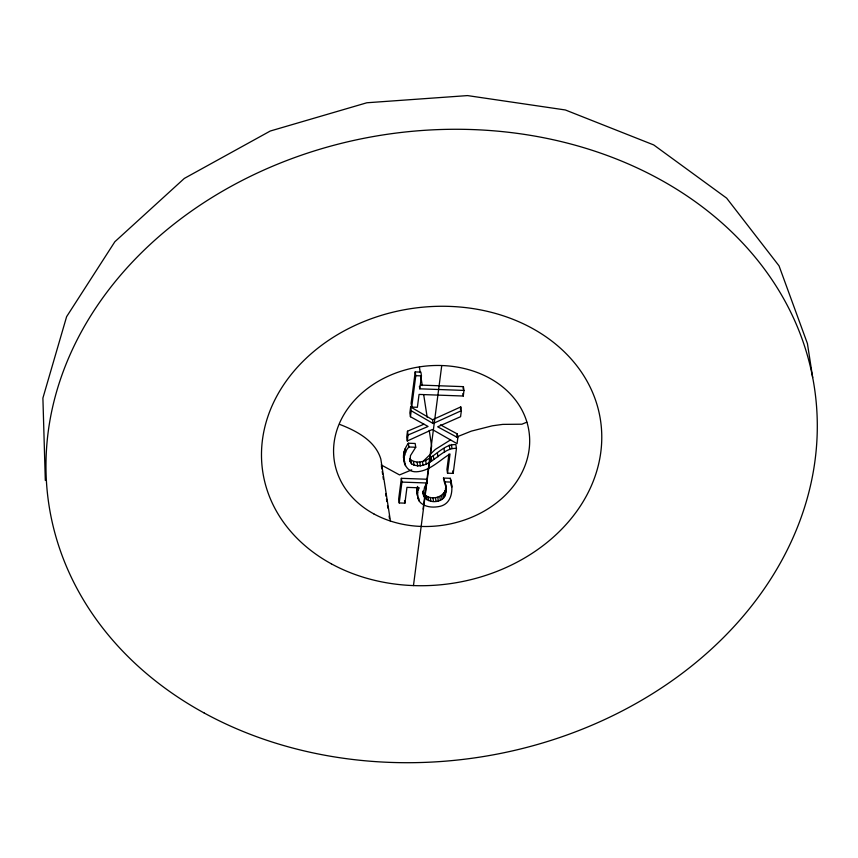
<?xml version="1.0" encoding="UTF-8"?>
<svg xmlns="http://www.w3.org/2000/svg" width="858" height="858" viewBox="0 0 858 858"><rect width="100%" height="100%" fill="white"/><g stroke="black" fill="none" stroke-linecap="round" stroke-linejoin="round"><path stroke-width="1.29" d="M417.46 495.752L416.881 491.977L417.524 486.411C418.607 491.902 415.69 498.584 420.817 502.917C425.965 507.453 433.515 507.721 439.918 506.37C452.477 503.539 453.571 488.481 450.311 478.314L443.457 478.067C446.171 485.489 448.991 498.477 438.341 501.04C431.349 503.228 422.125 499.463 422.962 491.033M423.348 493.554L424.603 486.979L427.005 483L426.415 479.225L401.362 478.314L398.648 499.163L399.227 502.938L404.912 503.142L406.96 487.365L419.23 487.816L418.114 490.186M404.729 461.904C401.737 455.641 404.59 448.466 408.344 443.221L415.154 443.468L415.744 447.243L410.467 455.63L410.038 461.357L411.497 463.846C428.55 473.048 440.326 447.233 456.456 448.391L453.196 473.391L447.522 473.187L446.932 469.412L448.927 454.064M408.344 443.221L408.923 446.997C400.815 454.901 402.97 472.329 416.409 471.782C429.622 471.171 439.253 460.446 450.01 454L447.522 473.187M423.691 495.57L423.112 491.795C428.228 503.667 450.064 496.685 445.27 483.258L446.149 489.618M423.959 424.195L407.486 431.22L406.703 437.205L407.293 440.98L432.346 429.504L457.067 443.672L457.84 437.687L457.26 433.912L440.444 424.849M432.55 419.744L460.767 406.917L461.357 410.692L433.129 423.52L432.55 419.744L410.639 406.982L409.856 412.966L410.446 416.741L428.078 426.469L408.065 434.995L407.293 440.98M463.996 390.422L419.776 388.824L421.46 375.89L420.881 372.115L415.197 371.911L411.111 403.314L411.701 407.089L417.374 407.293L419.058 394.423L463.266 396.021L463.996 390.422L463.406 386.647L420.538 385.092M399.227 502.938L401.941 482.089L401.362 478.314M410.446 416.741L411.218 410.757L410.639 406.982M411.701 407.089L415.787 375.686L415.197 371.911M423.069 509.126L441.731 365.637M413.47 585.585L431.628 445.988L429.214 430.351M456.949 436.304L457.26 433.912M460.456 409.32L460.767 406.917M463.116 388.889L463.406 386.647M461.357 410.692L460.574 416.709L437.666 426.812L457.84 437.687M423.809 460.671L435.296 449.453L450.589 439.875M409.942 458.419L410.918 460.07C427.97 469.272 439.736 443.457 455.866 444.616L456.456 448.391M456.445 437.076L471.332 431.124L492.353 425.804L502.724 424.388L521.921 424.206L526.801 422.179M411.722 469.862L399.528 474.924L381.199 464.907M415.787 375.686L421.46 375.89M408.923 446.997L415.744 447.243M444.047 481.842L450.89 482.089M401.941 482.089L427.005 483M339.768 424.431C356.478 430.855 375.364 440.733 380.845 459.116L390.476 521.321M411.218 410.757L433.129 423.52M443.457 478.067L444.905 482.217M450.311 478.314L451.866 487.033M416.881 491.977L418.039 498.519M812.687 377.552L807.421 343.565L779.043 265.862L726.629 198.123L653.742 144.948L565.368 109.974L467.524 95.592L366.87 102.767L270.281 131.017L184.32 178.421L114.854 241.742L66.613 316.666L42.9 398.08L45.313 480.448M462.87 393.511L463.266 396.021M451.394 444.444L451.973 448.219M449.227 445.066L449.817 448.841M452.81 470.881L453.196 473.391M443.983 448.616L444.562 452.391M445.441 488.395L446.021 492.17M444.959 490.647L445.549 494.423M444.154 492.589L444.744 496.364M437.387 453.003L437.966 456.778M443.018 494.219L443.607 497.994M441.559 495.538L442.138 499.313M439.779 496.567L440.369 500.343M433.29 455.695L433.88 459.47M419.412 367.031L420.227 372.318M420.838 376.297L422.275 385.553M423.713 394.809L427.177 417.256M437.752 497.265L438.341 501.04M431.145 457.078L431.735 460.853M419.39 386.304L419.776 388.824M429.579 458.033L430.158 461.808M435.478 497.651L436.057 501.426M432.947 497.715L433.526 501.49M425.632 460.231L426.222 464.006M430.266 497.447L430.855 501.222M428.056 496.846L428.635 500.622M422.479 461.54L423.058 465.315M426.265 495.967L426.855 499.742M424.86 494.851L425.439 498.627M419.776 462.172L420.356 465.948M423.831 493.479L424.41 497.254M417.138 462.323L417.717 466.098M413.513 461.679L414.092 465.454M418.801 498.391L419.187 500.911M416.977 488.824L417.567 492.599M407.486 431.22L408.065 434.995M410.918 460.07L411.497 463.846M409.641 458.848L410.038 461.357M405.137 448.723L405.727 452.498M404.161 451.415L404.74 455.19M403.603 454.096L404.182 457.872M404.933 463.159L405.319 465.68M403.474 456.885L404.418 463.288M404.526 500.622L404.912 503.142M381.402 466.216L381.81 468.843M382.218 471.46L382.614 474.077M383.022 476.705L383.429 479.322M385.66 493.736L386.068 496.353M386.475 498.981L386.883 501.598M387.484 505.523L387.891 508.151M389.114 516.012L389.511 518.629M450.943 480.641L451.308 486.154M204.258 713.052A387.215 314.843 -8.8 0 0 815.1 459.92A387.215 314.843 -8.8 0 0 275.536 165.004A387.215 314.843 -8.8 0 0 204.258 713.052M331.317 563.813A170.828 138.899 -8.8 0 0 600.804 452.134A170.828 138.899 -8.8 0 0 362.762 322.029A170.828 138.899 -8.8 0 0 331.317 563.813M373.82 513.888A98.445 80.041 -8.8 0 0 529.118 449.528A98.445 80.041 -8.8 0 0 391.945 374.549A98.445 80.041 -8.8 0 0 373.82 513.888"/></g></svg>
